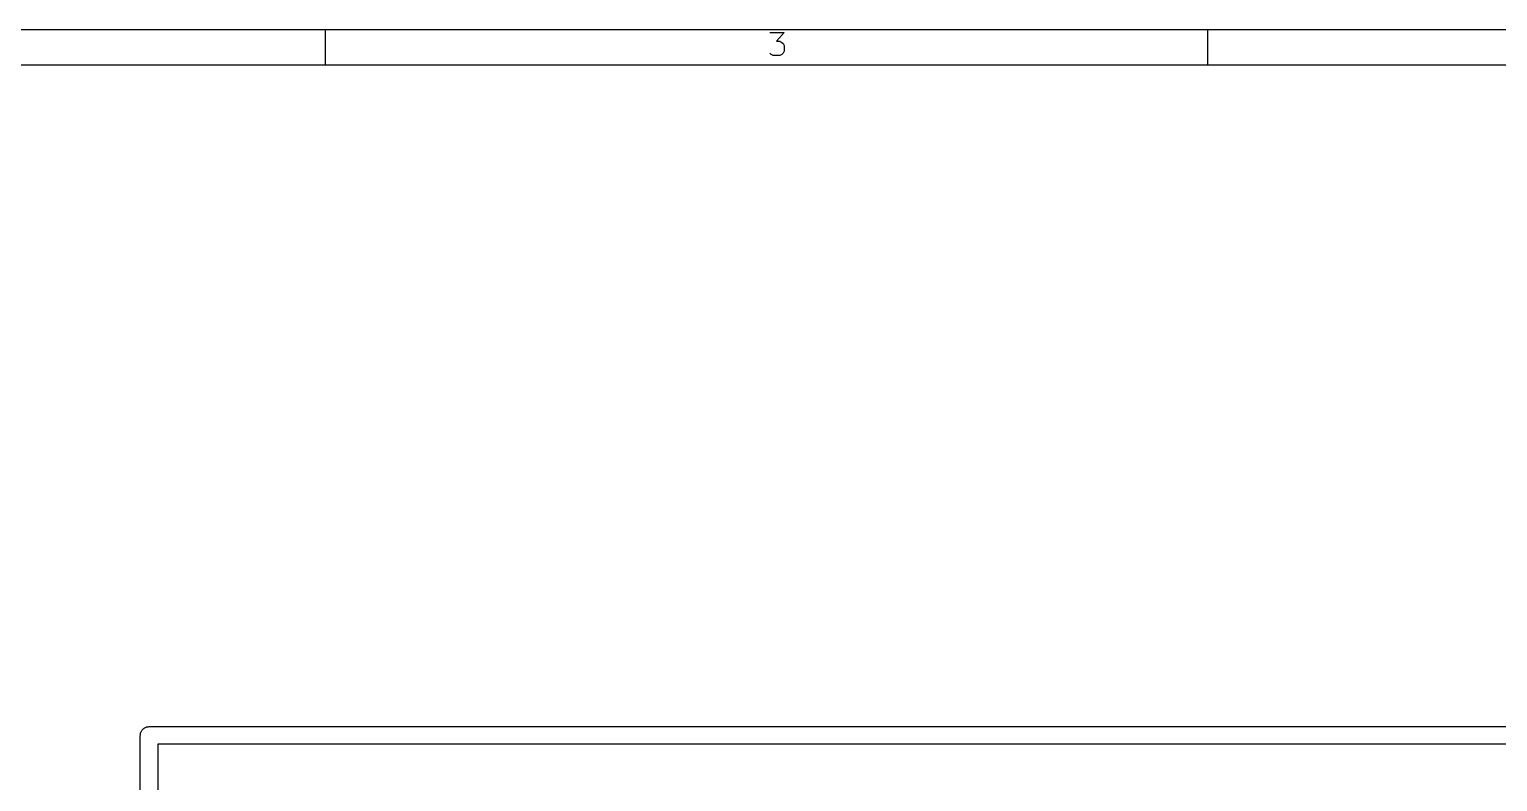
# Model space of a CAD drawing. Extents: x 10 to 287, y -200 to -10.
# Drawn here: x 93.2 to 176.4, y -52.6 to -10 of the extents above; entities that cross this region are included whole.
import ezdxf

# ---------------------------------------------------------------- set-up
doc = ezdxf.new("R2010")
doc.units = 0
doc.layers.add('BLACK', color=7, linetype='CONTINUOUS')

msp = doc.modelspace()

# ---------------------------------------------------------------- linework, layer by layer
at = {"layer": 'BLACK', "linetype": 'CONTINUOUS'}
for p, q in [((10, -10), (287.002, -10)), ((110, -12), (110, -10)), ((135.186, -10.1776), (135.99, -10.1776)), ((135.99, -10.1776), (135.557, -10.6728)), ((135.557, -10.6728), (135.743, -10.6728)), ((135.743, -10.6728), (135.867, -10.7347)), ((135.867, -10.7347), (135.929, -10.7966)), ((135.929, -10.7966), (135.99, -10.9205)), ((160, -12), (160, -10)), ((135.248, -11.4157), (135.186, -11.3538)), ((135.371, -11.4776), (135.248, -11.4157)), ((135.743, -11.4776), (135.371, -11.4776)), ((135.867, -11.4157), (135.743, -11.4776)), ((135.929, -11.3538), (135.867, -11.4157)), ((135.99, -11.23), (135.929, -11.3538)), ((135.99, -10.9205), (135.99, -11.23)), ((12, -12), (285.002, -12)), ((99.5051, -49.9288), (99.5152, -49.8945)), ((99.5152, -49.8945), (99.5203, -49.8591)), ((99.5203, -49.8591), (99.5351, -49.8266)), ((99.5351, -49.8266), (99.5452, -49.7923)), ((99.5452, -49.7923), (99.5645, -49.7622)), ((99.5645, -49.7622), (99.5794, -49.7297)), ((99.5794, -49.7297), (99.6028, -49.7027)), ((99.6028, -49.7027), (99.6221, -49.6726)), ((99.6221, -49.6726), (99.6492, -49.6492)), ((99.6492, -49.6492), (99.6726, -49.6221)), ((99.6726, -49.6221), (99.7027, -49.6028)), ((99.7027, -49.6028), (99.7297, -49.5794)), ((99.7297, -49.5794), (99.7622, -49.5645)), ((99.7622, -49.5645), (99.7923, -49.5452)), ((99.7923, -49.5452), (99.8266, -49.5351)), ((99.8266, -49.5351), (99.8591, -49.5203)), ((99.8591, -49.5203), (99.8945, -49.5152)), ((99.8945, -49.5152), (99.9288, -49.5051)), ((99.9288, -49.5051), (99.9646, -49.5051)), ((99.9646, -49.5051), (100, -49.5)), ((100, -49.5), (180, -49.5)), ((99.5, -50), (99.5051, -49.9646)), ((99.5, -140), (99.5, -50)), ((99.5051, -49.9646), (99.5051, -49.9288)), ((100.5, -50.5), (100.5, -139.5)), ((179.5, -50.5), (100.5, -50.5))]:
    msp.add_line(p, q, dxfattribs=at)

doc.saveas('drawing.dxf')
